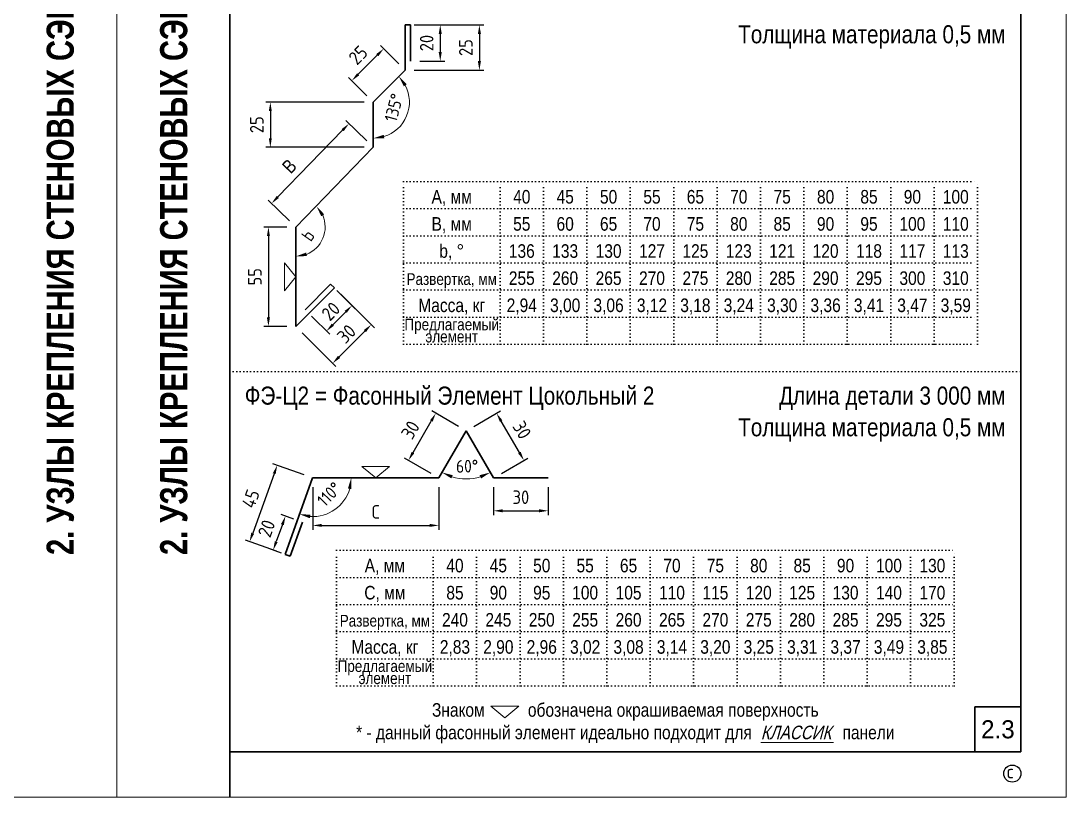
# Model space of a CAD drawing. Extents: x 5821 to 16321, y -13531 to 5774.
# Drawn here: x 7815 to 8971, y 4289 to 5147 of the extents above; entities that cross this region are included whole.
import ezdxf
from ezdxf.enums import TextEntityAlignment as Align

# ---------------------------------------------------------------- set-up
doc = ezdxf.new("R2010")
doc.units = 0
doc.header["$LTSCALE"] = 3
doc.linetypes.add('DOT2', pattern=[0.125, 0, -0.125])
doc.layers.get('0').update_dxf_attribs({"linetype": 'CONTINUOUS', "lineweight": 30})
doc.layers.get('DEFPOINTS').update_dxf_attribs({"linetype": 'CONTINUOUS'})
for name, color, linetype, lineweight in [('Logo', 1, 'CONTINUOUS', 9), ('new_fill', 8, 'CONTINUOUS', 13), ('RAZMER', 7, 'CONTINUOUS', 9), ('Нащельники', 1, 'CONTINUOUS', 30), ('тонкий контур', 8, 'CONTINUOUS', 9)]:
    doc.layers.add(name, color=color, linetype=linetype, lineweight=lineweight)
doc.layers.add('Punktir', color=7, linetype='CONTINUOUS')
doc.styles.add('1ROMANS', font='romans.shx', dxfattribs={"width": 0.9})
doc.styles.add('LOGO', font='HATTEN.TTF')
doc.styles.add('ROMANS', font='romans.shx', dxfattribs={"width": 0.85})
doc.styles.add('style1', font='ARIALN.TTF')
doc.styles.add('style2', font='impact.TTF')
doc.styles.add('курсив', font='ARIAL.TTF', dxfattribs={"width": 0.8, "oblique": 15})
doc.dimstyles.new('2.5', dxfattribs={"dimscale": 5, "dimtxt": 3, "dimasz": 2, "dimexe": 1, "dimexo": 2, "dimgap": 0, "dimtad": 0, "dimdec": 0, "dimlfac": 0.5, "dimzin": 9, "dimdsep": 46, "dimtxsty": 'ROMANS', "dimcen": -3, "dimdle": 1, "dimclrd": 256, "dimclre": 256, "dimclrt": 256, "dimadec": 0, "dimazin": 0, "dimtfac": 1, "dimtdec": 0, "dimtofl": 0, "dimtmove": 2, "dimatfit": 3, "dimfxl": 0, "dimtvp": 1, "dimtolj": 1, "dimtzin": 9, "dimarcsym": 0})
doc.dimstyles.get("Standard").update_dxf_attribs({"dimscale": 0, "dimtxt": 3, "dimasz": 3, "dimexe": 2.5, "dimexo": 2.5, "dimgap": 1.5, "dimtad": 0, "dimdec": 0, "dimzin": 9, "dimdsep": 46, "dimtxsty": 'ROMANS', "dimcen": -3, "dimdle": 1.25, "dimadec": 0, "dimazin": 0, "dimtfac": 0.75, "dimtdec": 0, "dimtofl": 0, "dimtmove": 2, "dimatfit": 3, "dimfxl": 0, "dimtvp": 1.5, "dimtolj": 1, "dimtzin": 0, "dimarcsym": 0})

# ---------------------------------------------------------------- blocks, each defined once
blk = doc.blocks.new('*D32')
at = {"layer": 'DEFPOINTS', "color": 0, "transparency": 16777216}
for p in [(8246.2, 5142.7), (8246.2, 5102.7), (8278.9, 5102.7)]:
    blk.add_point(p, dxfattribs=at)
at = {"layer": 'RAZMER', "lineweight": -2, "transparency": 16777216}
for p, q in [((8256.2, 5142.7), (8283.9, 5142.7)), ((8278.9, 5132.7), (8278.9, 5112.7)), ((8256.2, 5102.7), (8283.9, 5102.7))]:
    blk.add_line(p, q, dxfattribs=at)
at = {"layer": 'RAZMER', "transparency": 16777216}
for points in [[(8277.2, 5132.7), (8280.6, 5132.7), (8278.9, 5142.7)], [(8277.2, 5112.7), (8280.6, 5112.7), (8278.9, 5102.7)]]:
    blk.add_solid(points, dxfattribs=at)
at = {"layer": 'RAZMER', "transparency": 16777216, "insert": (8263.9, 5122.7), "char_height": 15, "attachment_point": 5, "rotation": 90, "style": 'ROMANS'}
blk.add_mtext('\\A1;20', dxfattribs=at)
blk = doc.blocks.new('*D33')
at = {"layer": 'DEFPOINTS', "color": 0, "transparency": 16777216}
for p in [(8240.2, 5092.7), (8181.1, 5081.1), (8204.8, 5057.4)]:
    blk.add_point(p, dxfattribs=at)
at = {"layer": 'RAZMER', "lineweight": -2, "transparency": 16777216}
for p, q in [((8233.1, 5099.8), (8212.9, 5120)), ((8209.3, 5109.4), (8188.1, 5088.2)), ((8197.7, 5064.5), (8177.5, 5084.7))]:
    blk.add_line(p, q, dxfattribs=at)
at = {"layer": 'RAZMER', "transparency": 16777216}
for points in [[(8208.2, 5110.6), (8210.5, 5108.2), (8216.4, 5116.5)], [(8187, 5089.4), (8189.3, 5087), (8181.1, 5081.1)]]:
    blk.add_solid(points, dxfattribs=at)
at = {"layer": 'RAZMER', "transparency": 16777216, "insert": (8188.1, 5109.4), "char_height": 15, "attachment_point": 5, "rotation": 45, "style": 'ROMANS'}
blk.add_mtext('\\A1;25', dxfattribs=at)
blk = doc.blocks.new('*D34')
at = {"layer": 'DEFPOINTS', "color": 0, "transparency": 16777216}
for p in [(8204.8, 5057.4), (8091, 5007.4), (8204.8, 5007.4)]:
    blk.add_point(p, dxfattribs=at)
at = {"layer": 'RAZMER', "lineweight": -2, "transparency": 16777216}
for p, q in [((8194.8, 5057.4), (8086, 5057.4)), ((8091, 5047.4), (8091, 5017.4)), ((8194.8, 5007.4), (8086, 5007.4))]:
    blk.add_line(p, q, dxfattribs=at)
at = {"layer": 'RAZMER', "transparency": 16777216}
for points in [[(8089.3, 5047.4), (8092.6, 5047.4), (8091, 5057.4)], [(8089.3, 5017.4), (8092.6, 5017.4), (8091, 5007.4)]]:
    blk.add_solid(points, dxfattribs=at)
at = {"layer": 'RAZMER', "transparency": 16777216, "insert": (8076, 5032.4), "char_height": 15, "attachment_point": 5, "rotation": 90, "style": 'ROMANS'}
blk.add_mtext('\\A1;25', dxfattribs=at)
blk = doc.blocks.new('*D35')
at = {"layer": 'DEFPOINTS', "color": 0, "transparency": 16777216}
for p in [(8204.8, 5007.4), (8092.3, 4945.3), (8119.2, 4919.2)]:
    blk.add_point(p, dxfattribs=at)
at = {"layer": 'RAZMER', "lineweight": -2, "transparency": 16777216}
for p, q in [((8197.6, 5014.4), (8174.3, 5037)), ((8170.9, 5026.3), (8099.3, 4952.5)), ((8112.1, 4926.2), (8088.7, 4948.8))]:
    blk.add_line(p, q, dxfattribs=at)
at = {"layer": 'RAZMER', "transparency": 16777216}
for points in [[(8169.7, 5027.5), (8172.1, 5025.2), (8177.9, 5033.5)], [(8098.1, 4953.7), (8100.5, 4951.4), (8092.3, 4945.3)]]:
    blk.add_solid(points, dxfattribs=at)
at = {"layer": 'RAZMER', "transparency": 16777216, "insert": (8112, 4986.5), "char_height": 15, "attachment_point": 5, "rotation": 45.8638, "style": 'ROMANS'}
blk.add_mtext('\\A1;{\\ftxt|b0|i0|c204|p0;В}', dxfattribs=at)
blk = doc.blocks.new('*D36')
at = {"layer": 'DEFPOINTS', "color": 0, "transparency": 16777216}
for p in [(8119.2, 4919.2), (8088.9, 4809.2), (8119.2, 4809.2)]:
    blk.add_point(p, dxfattribs=at)
at = {"layer": 'RAZMER', "lineweight": -2, "transparency": 16777216}
for p, q in [((8109.2, 4919.2), (8083.9, 4919.2)), ((8088.9, 4909.2), (8088.9, 4819.2)), ((8109.2, 4809.2), (8083.9, 4809.2))]:
    blk.add_line(p, q, dxfattribs=at)
at = {"layer": 'RAZMER', "transparency": 16777216}
for points in [[(8087.2, 4909.2), (8090.5, 4909.2), (8088.9, 4919.2)], [(8087.2, 4819.2), (8090.5, 4819.2), (8088.9, 4809.2)]]:
    blk.add_solid(points, dxfattribs=at)
at = {"layer": 'RAZMER', "transparency": 16777216, "insert": (8073.9, 4864.2), "char_height": 15, "attachment_point": 5, "rotation": 90, "style": 'ROMANS'}
blk.add_mtext('\\A1;55', dxfattribs=at)
blk = doc.blocks.new('*D37')
at = {"layer": 'DEFPOINTS', "color": 0, "transparency": 16777216}
for p in [(8161.9, 4851.9), (8119.2, 4809.2), (8202.5, 4811.2)]:
    blk.add_point(p, dxfattribs=at)
at = {"layer": 'RAZMER', "lineweight": -2, "transparency": 16777216}
for p, q in [((8169, 4844.8), (8206.1, 4807.7)), ((8126.3, 4802.1), (8163.4, 4765)), ((8167, 4775.6), (8195.5, 4804.1))]:
    blk.add_line(p, q, dxfattribs=at)
at = {"layer": 'RAZMER', "transparency": 16777216}
for points in [[(8194.3, 4805.3), (8196.7, 4802.9), (8202.5, 4811.2)], [(8165.8, 4776.8), (8168.2, 4774.4), (8159.9, 4768.6)]]:
    blk.add_solid(points, dxfattribs=at)
at = {"layer": 'RAZMER', "transparency": 16777216, "insert": (8175.2, 4801.1), "char_height": 15, "attachment_point": 5, "rotation": 45, "style": 'ROMANS'}
blk.add_mtext('\\A1;30', dxfattribs=at)
blk = doc.blocks.new('*D38')
at = {"layer": 'DEFPOINTS', "color": 0, "transparency": 16777216}
for p in [(8240.2, 5092.7), (8204.8, 5057.4), (8204.8, 5057.4), (8233.1, 5029.1), (8204.8, 5007.4)]:
    blk.add_point(p, dxfattribs=at)
at = {"layer": 'RAZMER', "color": 0, "lineweight": 0, "transparency": 16777216}
blk.add_arc((8204.8, 5057.4), 40, 287.2499, 27.7501, dxfattribs=at)
at = {"layer": 'RAZMER', "color": 0, "transparency": 16777216}
for points in [[(8238.6, 5074.8), (8241.8, 5077.2), (8233.1, 5085.7)], [(8217, 5017.2), (8216.4, 5021.2), (8204.8, 5017.4)]]:
    blk.add_solid(points, dxfattribs=at)
at = {"layer": 'RAZMER', "color": 0, "transparency": 16777216, "insert": (8227.6, 5051.3), "char_height": 14, "attachment_point": 5, "rotation": 74.9815, "style": 'ROMANS'}
blk.add_mtext('\\A1;135°', dxfattribs=at)
blk = doc.blocks.new('*D41')
at = {"layer": 'DEFPOINTS', "color": 0, "transparency": 16777216}
for p in [(8137.8, 4641.7), (8068.1, 4571.3), (8107.2, 4557.2)]:
    blk.add_point(p, dxfattribs=at)
at = {"layer": 'RAZMER', "lineweight": -2, "transparency": 16777216}
for p, q in [((8128.4, 4645.1), (8093.9, 4657.5)), ((8095.2, 4646.4), (8071.5, 4580.7)), ((8097.8, 4560.6), (8063.4, 4573))]:
    blk.add_line(p, q, dxfattribs=at)
at = {"layer": 'RAZMER', "transparency": 16777216}
for points in [[(8093.7, 4647), (8096.8, 4645.9), (8098.6, 4655.8)], [(8069.9, 4581.3), (8073.1, 4580.1), (8068.1, 4571.3)]]:
    blk.add_solid(points, dxfattribs=at)
at = {"layer": 'RAZMER', "transparency": 16777216, "insert": (8069.3, 4618.7), "char_height": 15, "attachment_point": 5, "rotation": 70.1427, "style": 'ROMANS'}
blk.add_mtext('\\A1;45', dxfattribs=at)
blk = doc.blocks.new('*D42')
at = {"layer": 'DEFPOINTS', "color": 0, "transparency": 16777216}
for p in [(8126.5, 4592.8), (8094.1, 4561.9), (8112.9, 4555.1)]:
    blk.add_point(p, dxfattribs=at)
at = {"layer": 'RAZMER', "lineweight": -2, "transparency": 16777216}
for p, q in [((8117, 4596.1), (8103, 4601.2)), ((8104.3, 4590.1), (8097.5, 4571.3)), ((8103.5, 4558.5), (8089.4, 4563.6))]:
    blk.add_line(p, q, dxfattribs=at)
at = {"layer": 'RAZMER', "transparency": 16777216}
for points in [[(8102.7, 4590.7), (8105.9, 4589.5), (8107.7, 4599.5)], [(8096, 4571.9), (8099.1, 4570.7), (8094.1, 4561.9)]]:
    blk.add_solid(points, dxfattribs=at)
at = {"layer": 'RAZMER', "transparency": 16777216, "insert": (8086.8, 4585.8), "char_height": 15, "attachment_point": 5, "rotation": 70.1623, "style": 'ROMANS'}
blk.add_mtext('\\A1;20', dxfattribs=at)
blk = doc.blocks.new('*D43')
at = {"layer": 'DEFPOINTS', "color": 0, "transparency": 16777216}
for p in [(8307.6, 4693.8), (8307.6, 4693.8), (8277.3, 4641.7), (8298.3, 4641.5), (8337.9, 4641.7)]:
    blk.add_point(p, dxfattribs=at)
at = {"layer": 'RAZMER', "color": 0, "lineweight": 0, "transparency": 16777216}
blk.add_arc((8307.6, 4693.8), 53.1, 252.795, 287.205, dxfattribs=at)
at = {"layer": 'RAZMER', "color": 0, "transparency": 16777216}
for points in [[(8291.1, 4641.2), (8292.7, 4644.8), (8280.9, 4647.8)], [(8322.5, 4644.8), (8324.1, 4641.2), (8334.3, 4647.8)]]:
    blk.add_solid(points, dxfattribs=at)
at = {"layer": 'RAZMER', "color": 0, "transparency": 16777216, "insert": (8308.6, 4654.7), "char_height": 14, "attachment_point": 5, "rotation": 1.502, "style": 'ROMANS'}
blk.add_mtext('\\A1;60°', dxfattribs=at)
blk = doc.blocks.new('*D44')
at = {"layer": 'DEFPOINTS', "color": 0, "transparency": 16777216}
for p in [(8274, 4713.3), (8307.6, 4693.8), (8277.3, 4641.7)]:
    blk.add_point(p, dxfattribs=at)
at = {"layer": 'RAZMER', "lineweight": -2, "transparency": 16777216}
for p, q in [((8299, 4698.8), (8269.7, 4715.8)), ((8248.8, 4669.9), (8269, 4704.6)), ((8268.7, 4646.7), (8239.4, 4663.7))]:
    blk.add_line(p, q, dxfattribs=at)
at = {"layer": 'RAZMER', "transparency": 16777216}
for points in [[(8267.6, 4705.5), (8270.4, 4703.8), (8274, 4713.3)], [(8247.3, 4670.7), (8250.2, 4669), (8243.8, 4661.2)]]:
    blk.add_solid(points, dxfattribs=at)
at = {"layer": 'RAZMER', "transparency": 16777216, "insert": (8245.9, 4694.8), "char_height": 15, "attachment_point": 5, "rotation": 59.8233, "style": 'ROMANS'}
blk.add_mtext('\\A1;30', dxfattribs=at)
blk = doc.blocks.new('*D45')
at = {"layer": 'DEFPOINTS', "color": 0, "transparency": 16777216}
for p in [(8337.9, 4641.7), (8398.3, 4641.7), (8398.3, 4605.4)]:
    blk.add_point(p, dxfattribs=at)
at = {"layer": 'RAZMER', "lineweight": -2, "transparency": 16777216}
for p, q in [((8337.9, 4631.7), (8337.9, 4600.4)), ((8398.3, 4631.7), (8398.3, 4600.4)), ((8347.9, 4605.4), (8388.3, 4605.4))]:
    blk.add_line(p, q, dxfattribs=at)
at = {"layer": 'RAZMER', "transparency": 16777216}
for points in [[(8347.9, 4607.1), (8347.9, 4603.7), (8337.9, 4605.4)], [(8388.3, 4607.1), (8388.3, 4603.7), (8398.3, 4605.4)]]:
    blk.add_solid(points, dxfattribs=at)
at = {"layer": 'RAZMER', "transparency": 16777216, "insert": (8368.1, 4620.4), "char_height": 15, "attachment_point": 5, "style": 'ROMANS'}
blk.add_mtext('\\A1;30', dxfattribs=at)
blk = doc.blocks.new('*D46')
at = {"layer": 'DEFPOINTS', "color": 0, "transparency": 16777216}
for p in [(8137.8, 4641.7), (8277.3, 4641.7), (8277.3, 4589.2)]:
    blk.add_point(p, dxfattribs=at)
at = {"layer": 'RAZMER', "lineweight": -2, "transparency": 16777216}
for p, q in [((8137.8, 4631.7), (8137.8, 4584.2)), ((8277.3, 4631.7), (8277.3, 4584.2)), ((8147.8, 4589.2), (8267.3, 4589.2))]:
    blk.add_line(p, q, dxfattribs=at)
at = {"layer": 'RAZMER', "transparency": 16777216}
for points in [[(8147.8, 4590.9), (8147.8, 4587.6), (8137.8, 4589.2)], [(8267.3, 4590.9), (8267.3, 4587.6), (8277.3, 4589.2)]]:
    blk.add_solid(points, dxfattribs=at)
at = {"layer": 'RAZMER', "transparency": 16777216, "insert": (8207.5, 4604.2), "char_height": 15, "attachment_point": 5, "style": 'ROMANS'}
blk.add_mtext('\\A1;C', dxfattribs=at)
blk = doc.blocks.new('*D47')
at = {"layer": 'DEFPOINTS', "color": 0, "transparency": 16777216}
for p in [(8137.8, 4641.7), (8137.8, 4641.7), (8288.6, 4641.7), (8150.1, 4600.9), (8107.9, 4559)]:
    blk.add_point(p, dxfattribs=at)
at = {"layer": 'RAZMER', "color": 0, "lineweight": 0, "transparency": 16777216}
blk.add_arc((8137.8, 4641.7), 42.7, 266.33, 343.8323, dxfattribs=at)
at = {"layer": 'RAZMER', "color": 0, "transparency": 16777216}
for points in [[(8176.8, 4630.1), (8180.7, 4629.5), (8180.4, 4641.7)], [(8134.6, 4597.2), (8135.4, 4601.1), (8123.3, 4601.6)]]:
    blk.add_solid(points, dxfattribs=at)
at = {"layer": 'RAZMER', "color": 0, "transparency": 16777216, "insert": (8156.1, 4623.7), "char_height": 14, "attachment_point": 5, "rotation": 45.5686, "style": 'ROMANS'}
blk.add_mtext('\\A1;110°', dxfattribs=at)
blk = doc.blocks.new('*D48')
at = {"layer": 'DEFPOINTS', "color": 0, "transparency": 16777216}
for p in [(8341.2, 4713.3), (8307.6, 4693.8), (8337.9, 4641.7)]:
    blk.add_point(p, dxfattribs=at)
at = {"layer": 'RAZMER', "lineweight": -2, "transparency": 16777216}
for p, q in [((8316.2, 4698.8), (8345.5, 4715.8)), ((8366.4, 4669.9), (8346.2, 4704.6)), ((8346.5, 4646.7), (8375.8, 4663.7))]:
    blk.add_line(p, q, dxfattribs=at)
at = {"layer": 'RAZMER', "transparency": 16777216}
for points in [[(8347.6, 4705.5), (8344.8, 4703.8), (8341.2, 4713.3)], [(8367.9, 4670.7), (8365, 4669), (8371.4, 4661.2)]]:
    blk.add_solid(points, dxfattribs=at)
at = {"layer": 'RAZMER', "transparency": 16777216, "insert": (8369.3, 4694.8), "char_height": 15, "attachment_point": 5, "rotation": 300.1767, "style": 'ROMANS'}
blk.add_mtext('\\A1;30', dxfattribs=at)
blk = doc.blocks.new('*D49')
at = {"layer": 'DEFPOINTS', "color": 0, "transparency": 16777216}
for p in [(8154.6, 4954.6), (8119.2, 4919.2), (8119.2, 4919.2), (8151.6, 4919.2), (8119.2, 4869.2)]:
    blk.add_point(p, dxfattribs=at)
at = {"layer": 'RAZMER', "color": 0, "lineweight": 0, "transparency": 16777216}
blk.add_arc((8119.2, 4919.2), 32.4, 291.3525, 23.6475, dxfattribs=at)
at = {"layer": 'RAZMER', "color": 0, "transparency": 16777216}
for points in [[(8147.3, 4931.1), (8150.6, 4933.3), (8142.2, 4942.1)], [(8131.4, 4887.1), (8130.7, 4891), (8119.2, 4886.8)]]:
    blk.add_solid(points, dxfattribs=at)
at = {"layer": 'RAZMER', "color": 0, "transparency": 16777216, "insert": (8132.6, 4909.9), "char_height": 14, "attachment_point": 5, "rotation": 55.0122, "style": 'ROMANS'}
blk.add_mtext('\\A1;b', dxfattribs=at)
blk = doc.blocks.new('*D50')
at = {"layer": 'DEFPOINTS', "color": 0, "transparency": 16777216}
for p in [(8157.6, 4856.1), (8181.3, 4832.4), (8129.4, 4827.8)]:
    blk.add_point(p, dxfattribs=at)
at = {"layer": 'RAZMER', "lineweight": -2, "transparency": 16777216}
for p, q in [((8164.7, 4849), (8184.9, 4828.9)), ((8136.4, 4820.7), (8156.6, 4800.6)), ((8160.1, 4811.2), (8174.3, 4825.3))]:
    blk.add_line(p, q, dxfattribs=at)
at = {"layer": 'RAZMER', "transparency": 16777216}
for points in [[(8173.1, 4826.5), (8175.4, 4824.2), (8181.3, 4832.4)], [(8158.9, 4812.4), (8161.3, 4810), (8153, 4804.1)]]:
    blk.add_solid(points, dxfattribs=at)
at = {"layer": 'RAZMER', "transparency": 16777216, "insert": (8157.9, 4826.1), "char_height": 15, "attachment_point": 5, "rotation": 45, "style": 'ROMANS'}
blk.add_mtext('\\A1;20', dxfattribs=at)
blk = doc.blocks.new('*D53')
at = {"layer": 'DEFPOINTS', "color": 0, "transparency": 16777216}
for p in [(8240.2, 5142.7), (8240.2, 5092.7), (8322.2, 5092.7)]:
    blk.add_point(p, dxfattribs=at)
at = {"layer": 'RAZMER', "lineweight": -2, "transparency": 16777216}
for p, q in [((8250.2, 5142.7), (8327.2, 5142.7)), ((8322.2, 5132.7), (8322.2, 5102.7)), ((8250.2, 5092.7), (8327.2, 5092.7))]:
    blk.add_line(p, q, dxfattribs=at)
at = {"layer": 'RAZMER', "transparency": 16777216}
for points in [[(8320.5, 5132.7), (8323.9, 5132.7), (8322.2, 5142.7)], [(8320.5, 5102.7), (8323.9, 5102.7), (8322.2, 5092.7)]]:
    blk.add_solid(points, dxfattribs=at)
at = {"layer": 'RAZMER', "transparency": 16777216, "insert": (8307.2, 5117.7), "char_height": 15, "attachment_point": 5, "rotation": 90, "style": 'ROMANS'}
blk.add_mtext('\\A1;25', dxfattribs=at)

msp = doc.modelspace()

# ---------------------------------------------------------------- linework, layer by layer
at = {"color": 1}
for p, q in [((8046.09, 5700.91), (8046.09, 4288.76)), ((8921.09, 5700.91), (8921.09, 4338.76)), ((8870.18, 4388.76), (8921.09, 4388.76)), ((8870.18, 4388.76), (8870.18, 4338.76)), ((8046.09, 4338.76), (8921.09, 4338.76))]:
    msp.add_line(p, q, dxfattribs=at)
at = {"layer": 'DEFPOINTS', "color": 1}
msp.add_circle((8911.62, 4314.74), 9.48, dxfattribs=at)
at = {"layer": 'Logo'}
msp.add_line((8633.41, 4349.19), (8713.86, 4349.19), dxfattribs=at)
at = {"layer": 'Punktir', "linetype": 'DOT2', "ltscale": 10}
for p, q in [((8238.09, 4969.61), (8873.09, 4969.61)), ((8238.09, 4789.61), (8238.09, 4969.61)), ((8345.09, 4789.61), (8345.09, 4969.61)), ((8393.09, 4789.61), (8393.09, 4969.61)), ((8441.09, 4789.61), (8441.09, 4969.61)), ((8489.09, 4789.61), (8489.09, 4969.61)), ((8537.09, 4789.61), (8537.09, 4969.61)), ((8585.09, 4789.61), (8585.09, 4969.61)), ((8633.09, 4789.61), (8633.09, 4969.61)), ((8681.09, 4789.61), (8681.09, 4969.61)), ((8729.09, 4789.61), (8729.09, 4969.61)), ((8777.09, 4789.61), (8777.09, 4969.61)), ((8825.09, 4789.61), (8825.09, 4969.61)), ((8873.09, 4789.61), (8873.09, 4969.61)), ((8238.09, 4939.61), (8873.09, 4939.61)), ((8238.09, 4909.61), (8873.09, 4909.61)), ((8238.09, 4879.61), (8873.09, 4879.61)), ((8238.09, 4849.61), (8873.09, 4849.61)), ((8238.09, 4819.61), (8873.09, 4819.61)), ((8238.09, 4789.61), (8873.09, 4789.61)), ((8046.09, 4759.61), (8921.09, 4759.61)), ((8164.18, 4561.76), (8847.18, 4561.76)), ((8164.18, 4411.76), (8164.18, 4561.76)), ((8271.18, 4411.76), (8271.18, 4561.76)), ((8319.18, 4411.76), (8319.18, 4559.76)), ((8367.18, 4411.76), (8367.18, 4561.76)), ((8415.18, 4411.76), (8415.18, 4561.76)), ((8463.18, 4411.76), (8463.18, 4561.76)), ((8511.18, 4411.76), (8511.18, 4561.76)), ((8559.18, 4411.76), (8559.18, 4561.76)), ((8607.18, 4411.76), (8607.18, 4561.76)), ((8655.18, 4411.76), (8655.18, 4561.76)), ((8703.18, 4411.76), (8703.18, 4561.76)), ((8751.18, 4411.76), (8751.18, 4561.76)), ((8799.18, 4411.76), (8799.18, 4561.76)), ((8847.18, 4411.76), (8847.18, 4561.76)), ((8164.18, 4531.76), (8847.18, 4531.76)), ((8164.18, 4501.76), (8751.18, 4501.76)), ((8164.18, 4501.76), (8847.18, 4501.76)), ((8164.18, 4471.76), (8847.18, 4471.76)), ((8164.18, 4441.76), (8847.18, 4441.76)), ((8164.18, 4411.76), (8847.18, 4411.76))]:
    msp.add_line(p, q, dxfattribs=at)
at = {"layer": 'RAZMER'}
for p, q in [((7921.09, 5773.76), (7921.09, 4288.76)), ((7921.09, 5773.76), (7921.09, 4288.76)), ((7921.09, 5773.76), (7921.09, 4288.76)), ((7921.09, 5773.76), (7921.09, 4288.76)), ((7921.09, 5773.76), (7921.09, 4288.76)), ((7921.09, 5773.76), (7921.09, 4288.76)), ((7921.09, 5773.76), (7921.09, 4288.76)), ((7921.09, 5773.76), (7921.09, 4288.76)), ((7921.09, 5773.76), (7921.09, 4288.76)), ((7921.09, 5773.76), (7921.09, 4288.76)), ((7921.09, 5773.76), (7921.09, 4288.76)), ((7921.09, 5773.76), (7921.09, 4288.76)), ((7921.09, 5773.76), (7921.09, 4288.76)), ((7921.09, 5773.76), (7921.09, 4288.76)), ((7921.09, 5773.76), (7921.09, 4288.76)), ((7921.09, 5773.76), (7921.09, 4288.76)), ((7921.09, 5773.76), (7921.09, 4288.76)), ((7921.09, 5773.76), (7921.09, 4288.76)), ((7921.09, 5773.76), (7921.09, 4288.76)), ((7921.09, 5773.76), (7921.09, 4288.76)), ((7921.09, 5773.76), (7921.09, 4288.76)), ((7921.09, 5773.76), (7921.09, 4288.76)), ((7921.09, 5773.76), (7921.09, 4288.76)), ((7921.09, 5773.76), (7921.09, 4288.76)), ((7921.09, 5773.76), (7921.09, 4288.76)), ((7921.09, 5773.76), (7921.09, 4288.76)), ((7921.09, 5773.76), (7921.09, 4288.76)), ((7921.09, 5773.76), (7921.09, 4288.76)), ((7921.09, 5773.76), (7921.09, 4288.76)), ((7921.09, 5773.76), (7921.09, 4288.76)), ((7921.09, 5773.76), (7921.09, 4288.76)), ((7921.09, 5773.76), (7921.09, 4288.76)), ((7921.09, 5773.76), (7921.09, 4288.76)), ((7921.09, 5773.76), (7921.09, 4288.76)), ((7921.09, 5773.76), (7921.09, 4288.76)), ((7921.09, 5773.76), (7921.09, 4288.76)), ((7921.09, 5773.76), (7921.09, 4288.76)), ((7921.09, 5773.76), (7921.09, 4288.76)), ((7921.09, 5773.76), (7921.09, 4288.76)), ((7921.09, 5773.76), (7921.09, 4288.76)), ((7921.09, 5773.76), (7921.09, 4288.76)), ((7921.09, 5773.76), (7921.09, 4288.76)), ((7921.09, 5773.76), (7921.09, 4288.76)), ((7921.09, 5773.76), (7921.09, 4288.76)), ((7921.09, 5773.76), (7921.09, 4288.76)), ((8971.09, 5774.44), (8971.09, 4289.44)), ((8971.09, 5774.44), (8971.09, 4289.44)), ((8971.09, 5774.44), (8971.09, 4289.44)), ((8971.09, 5774.44), (8971.09, 4289.44)), ((8971.09, 5774.44), (8971.09, 4289.44)), ((8971.09, 5774.44), (8971.09, 4289.44)), ((8971.09, 5774.44), (8971.09, 4289.44)), ((8971.09, 5774.44), (8971.09, 4289.44)), ((8971.09, 5774.44), (8971.09, 4289.44)), ((8971.09, 5774.44), (8971.09, 4289.44)), ((8971.09, 5774.44), (8971.09, 4289.44)), ((8971.09, 5774.44), (8971.09, 4289.44)), ((8971.09, 5774.44), (8971.09, 4289.44)), ((8971.09, 5774.44), (8971.09, 4289.44)), ((8971.09, 5774.44), (8971.09, 4289.44)), ((8119.25, 4864.21), (8106.59, 4879.61)), ((8106.59, 4879.61), (8106.59, 4848.82)), ((8119.25, 4864.21), (8106.59, 4848.82)), ((8222.94, 4654.36), (8192.15, 4654.36)), ((8207.55, 4641.7), (8192.15, 4654.36)), ((8207.55, 4641.7), (8222.94, 4654.36)), ((8350.29, 4376.48), (8334.89, 4389.14)), ((8365.68, 4389.14), (8334.89, 4389.14)), ((8350.29, 4376.48), (8365.68, 4389.14)), ((7921.09, 4288.76), (8971.09, 4288.76)), ((7921.09, 4288.76), (8971.09, 4288.76))]:
    msp.add_line(p, q, dxfattribs=at)
for points in [[(6871.09, 5773.76), (7921.09, 5773.76), (7921.09, 4288.76), (6871.09, 4288.76)], [(8971.09, 5773.76), (7921.09, 5773.76), (7921.09, 4288.76), (8971.09, 4288.76)]]:
    msp.add_lwpolyline(points, close=True, dxfattribs=at)
at = {"layer": 'Нащельники'}
for p, q in [((8240.16, 5142.74), (8240.16, 5092.74)), ((8246.16, 5142.74), (8240.16, 5142.74)), ((8246.16, 5102.74), (8246.16, 5142.74)), ((8240.16, 5092.74), (8204.81, 5057.39)), ((8204.81, 5057.39), (8204.81, 5007.39)), ((8204.81, 5007.39), (8119.25, 4919.21)), ((8119.25, 4809.21), (8119.25, 4919.21)), ((8157.65, 4856.1), (8129.36, 4827.81)), ((8161.89, 4851.85), (8157.65, 4856.1)), ((8161.89, 4851.85), (8119.25, 4809.21)), ((8307.6, 4693.76), (8277.33, 4641.7)), ((8307.6, 4693.76), (8337.87, 4641.7)), ((8137.76, 4641.7), (8107.23, 4557.17)), ((8137.76, 4641.7), (8277.33, 4641.7)), ((8337.87, 4641.7), (8398.34, 4641.7)), ((8112.88, 4555.13), (8126.45, 4592.76)), ((8107.23, 4557.17), (8112.88, 4555.13))]:
    msp.add_line(p, q, dxfattribs=at)
at = {"layer": 'тонкий контур'}
msp.add_line((8971.09, 5774.44), (8971.09, 4289.44), dxfattribs=at)
msp.add_line((8971.09, 5774.44), (8971.09, 4289.44), dxfattribs=at)
msp.add_line((8971.09, 5774.44), (8971.09, 4289.44), dxfattribs=at)

# ---------------------------------------------------------------- texts
at = {"style": 'style1'}
for s, p in [('Толщина материала 0,5 мм', (8904.09, 5122.45)), ('Длина детали 3 000 мм', (8904.09, 4722.8)), ('Толщина материала 0,5 мм', (8904.09, 4687.8))]:
    msp.add_text(s, height=20, dxfattribs=at).set_placement(p, align=Align.RIGHT)
for s, height, p in [('А, мм', 15, (8291.59, 4945.19)), ('40', 15, (8369.09, 4945.19)), ('45', 15, (8417.09, 4945.19)), ('50', 15, (8465.09, 4945.19)), ('55', 15, (8513.09, 4945.19)), ('65', 15, (8561.09, 4945.19)), ('70', 15, (8609.09, 4945.19)), ('75', 15, (8657.09, 4945.19)), ('80', 15, (8705.09, 4945.19)), ('85', 15, (8753.09, 4945.19)), ('90', 15, (8801.09, 4945.19)), ('100', 15, (8849.09, 4945.19)), ('В, мм', 15, (8291.59, 4915.19)), ('55', 15, (8369.09, 4915.19)), ('60', 15, (8417.09, 4915.19)), ('65', 15, (8465.09, 4915.19)), ('70', 15, (8513.09, 4915.19)), ('75', 15, (8561.09, 4915.19)), ('80', 15, (8609.09, 4915.19)), ('85', 15, (8657.09, 4915.19)), ('90', 15, (8705.09, 4915.19)), ('95', 15, (8753.09, 4915.19)), ('100', 15, (8801.09, 4915.19)), ('110', 15, (8849.09, 4915.19)), ('b, %%d', 15, (8291.59, 4885.19)), ('136', 15, (8369.09, 4885.19)), ('133', 15, (8417.09, 4885.19)), ('130', 15, (8465.09, 4885.19)), ('127', 15, (8513.09, 4885.19)), ('125', 15, (8561.09, 4885.19)), ('123', 15, (8609.09, 4885.19)), ('121', 15, (8657.09, 4885.19)), ('120', 15, (8705.09, 4885.19)), ('118', 15, (8753.09, 4885.19)), ('117', 15, (8801.09, 4885.19)), ('113', 15, (8849.09, 4885.19)), ('Развертка, мм', 13, (8291.59, 4855.19)), ('255', 15, (8369.09, 4855.19)), ('260', 15, (8417.09, 4855.19)), ('265', 15, (8465.09, 4855.19)), ('270', 15, (8513.09, 4855.19)), ('275', 15, (8561.09, 4855.19)), ('280', 15, (8609.09, 4855.19)), ('285', 15, (8657.09, 4855.19)), ('290', 15, (8705.09, 4855.19)), ('295', 15, (8753.09, 4855.19)), ('300', 15, (8801.09, 4855.19)), ('310', 15, (8849.09, 4855.19)), ('Масса, кг', 15, (8291.59, 4825.19)), ('2,94', 15, (8369.09, 4825.19)), ('3,00', 15, (8417.09, 4825.19)), ('3,06', 15, (8465.09, 4825.19)), ('3,12', 15, (8513.09, 4825.19)), ('3,18', 15, (8561.09, 4825.19)), ('3,24', 15, (8609.09, 4825.19)), ('3,30', 15, (8657.09, 4825.19)), ('3,36', 15, (8705.09, 4825.19)), ('3,41', 15, (8753.09, 4825.19)), ('3,47', 15, (8801.09, 4825.19)), ('3,59', 15, (8849.09, 4825.19)), ('Предлагаемый', 13, (8291.59, 4805.02)), ('элемент', 13, (8291.59, 4791.61)), ('А, мм', 15, (8217.68, 4537.33)), ('40', 15, (8295.18, 4537.33)), ('45', 15, (8343.18, 4537.33)), ('50', 15, (8391.18, 4537.33)), ('55', 15, (8439.18, 4537.33)), ('65', 15, (8487.18, 4537.33)), ('70', 15, (8535.18, 4537.33)), ('75', 15, (8583.18, 4537.33)), ('80', 15, (8631.18, 4537.33)), ('85', 15, (8679.18, 4537.33)), ('90', 15, (8727.18, 4537.33)), ('100', 15, (8775.18, 4537.33)), ('130', 15, (8823.18, 4537.33)), ('С, мм', 15, (8217.68, 4507.33)), ('90', 15, (8343.18, 4507.33)), ('95', 15, (8391.18, 4507.33)), ('100', 15, (8439.18, 4507.33)), ('105', 15, (8487.18, 4507.33)), ('110', 15, (8535.18, 4507.33)), ('115', 15, (8583.18, 4507.33)), ('120', 15, (8631.18, 4507.33)), ('125', 15, (8679.18, 4507.33)), ('130', 15, (8727.18, 4507.33)), ('140', 15, (8775.18, 4507.33)), ('170', 15, (8823.18, 4507.33)), ('Развертка, мм', 13, (8217.68, 4477.33)), ('240', 15, (8295.18, 4477.33)), ('245', 15, (8343.18, 4477.33)), ('250', 15, (8391.18, 4477.33)), ('255', 15, (8439.18, 4477.33)), ('260', 15, (8487.18, 4477.33)), ('265', 15, (8535.18, 4477.33)), ('270', 15, (8583.18, 4477.33)), ('275', 15, (8631.18, 4477.33)), ('280', 15, (8679.18, 4477.33)), ('285', 15, (8727.18, 4477.33)), ('295', 15, (8775.18, 4477.33)), ('325', 15, (8823.18, 4477.33)), ('Масса, кг', 15, (8217.68, 4447.33)), ('2,83', 15, (8295.18, 4447.33)), ('2,90', 15, (8343.18, 4447.33)), ('2,96', 15, (8391.18, 4447.33)), ('3,02', 15, (8439.18, 4447.33)), ('3,08', 15, (8487.18, 4447.33)), ('3,14', 15, (8535.18, 4447.33)), ('3,20', 15, (8583.18, 4447.33)), ('3,25', 15, (8631.18, 4447.33)), ('3,31', 15, (8679.18, 4447.33)), ('3,37', 15, (8727.18, 4447.33)), ('3,49', 15, (8775.18, 4447.33)), ('3,85', 15, (8823.18, 4447.33)), ('Предлагаемый', 13, (8217.68, 4427.17)), ('элемент', 13, (8217.68, 4413.76)), ('Знаком          обозначена окрашиваемая поверхность', 15, (8483.59, 4377.67)), ('* - данный фасонный элемент идеально подходит для                     панели', 15, (8483.59, 4352.76))]:
    msp.add_text(s, height=height, dxfattribs=at).set_placement(p, align=Align.CENTER)
msp.add_text('ФЭ-Ц2 = Фасонный Элемент Цокольный 2', height=20, dxfattribs=at).set_placement((8062.63, 4722.8))
at = {"color": 1, "style": 'курсив', "oblique": 15, "width": 0.8}
msp.add_text('КЛАССИК', height=15, dxfattribs=at).set_placement((8672.42, 4352.76), align=Align.CENTER)
at = {"color": 1, "style": '1ROMANS', "width": 0.9}
msp.add_text('с', height=15, dxfattribs=at).set_placement((8905.54, 4309.5))
at = {"layer": 'DEFPOINTS', "color": 1, "style": '1ROMANS', "width": 0.9}
msp.add_text('с', height=15, dxfattribs=at).set_placement((8905.54, 4309.5))
at = {"layer": 'new_fill', "style": 'style2'}
for p in [(7858.59, 4994.83), (7984.09, 4994.83)]:
    msp.add_text('2. УЗЛЫ КРЕПЛЕНИЯ СТЕНОВЫХ СЭНДВИЧ-ПАНЕЛЕЙ', height=30, rotation=90, dxfattribs=at).set_placement(p, align=Align.MIDDLE_CENTER)
at = {"layer": 'new_fill', "style": 'LOGO'}
msp.add_text('2.3', height=20, dxfattribs=at).set_placement((8895.64, 4363.76), align=Align.MIDDLE_CENTER)
at = {"layer": 'Punktir', "linetype": 'DOT2', "ltscale": 10, "style": 'style1'}
msp.add_text('85', height=15, dxfattribs=at).set_placement((8295.18, 4507.33), align=Align.CENTER)

# ---------------------------------------------------------------- dimensions: what is measured, and where the dimension line sits
at = {"layer": 'RAZMER'}
for base, p1, p2, picture, middle in [((8322.18, 5092.74), (8240.16, 5142.74), (8240.16, 5092.74), '*D53', (8307.18, 5117.74)), ((8278.91, 5102.74), (8246.16, 5142.74), (8246.16, 5102.74), '*D32', (8263.91, 5122.74)), ((8090.97, 5007.39), (8204.81, 5057.39), (8204.81, 5007.39), '*D34', (8075.97, 5032.39)), ((8088.87, 4809.21), (8119.25, 4919.21), (8119.25, 4809.21), '*D36', (8073.87, 4864.21))]:
    dim = msp.add_linear_dim(base=base, p1=p1, p2=p2, angle=90, dimstyle='2.5', dxfattribs=at)
    dim.commit()
    dim.dimension.update_dxf_attribs({"geometry": picture, "text_midpoint": middle})
for p1, p2, distance, picture, middle in [((8240.16, 5092.74), (8204.81, 5057.39), -33.58, '*D33', (8188.13, 5109.42)), ((8277.33, 4641.7), (8307.6, 4693.76), 38.83, '*D44', (8245.93, 4694.79)), ((8337.87, 4641.7), (8307.6, 4693.76), -38.83, '*D48', (8369.27, 4694.79)), ((8137.76, 4641.7), (8107.23, 4557.17), -41.6, '*D41', (8069.27, 4618.66)), ((8126.45, 4592.76), (8112.88, 4555.13), -19.93, '*D42', (8086.8, 4585.8))]:
    dim = msp.add_aligned_dim(p1=p1, p2=p2, distance=distance, dimstyle='2.5', dxfattribs=at)
    dim.commit()
    dim.dimension.update_dxf_attribs({"geometry": picture, "text_midpoint": middle})
for base, line1, line2, picture, middle in [((8233.1, 5029.1), ((8204.81, 5057.39), (8204.81, 5007.39)), ((8240.16, 5092.74), (8204.81, 5057.39)), '*D38', (8227.64, 5051.26)), ((8298.32, 4641.46), ((8307.6, 4693.76), (8337.87, 4641.7)), ((8307.6, 4693.76), (8277.33, 4641.7)), '*D43', (8308.62, 4654.7)), ((8150.08, 4600.85), ((8137.76, 4641.7), (8107.94, 4559.04)), ((8137.76, 4641.7), (8288.64, 4641.7)), '*D47', (8156.14, 4623.68))]:
    dim = msp.add_angular_dim_2l(base=base, line1=line1, line2=line2, dimstyle='Standard', override={"dimscale": 1, "dimtxt": 14, "dimasz": 12, "dimlwd": 0}, dxfattribs=at)
    dim.commit()
    dim.dimension.update_dxf_attribs({"geometry": picture, "text_midpoint": middle, "dimtype": 162})
dim = msp.add_linear_dim(base=(8092.32, 4945.34), p1=(8204.81, 5007.39), p2=(8119.25, 4919.21), angle=225.8638, text='{\\ftxt|b0|i0|c204|p0;В}', dimstyle='2.5', dxfattribs=at)
dim.commit()
dim.dimension.update_dxf_attribs({"geometry": '*D35', "text_midpoint": (8111.97, 4986.45), "dimtype": 161})
dim = msp.add_angular_dim_2l(base=(8151.64, 4919.21), line1=((8119.25, 4919.21), (8119.25, 4869.21)), line2=((8154.6, 4954.57), (8119.25, 4919.21)), text='b', dimstyle='Standard', override={"dimscale": 1, "dimtxt": 14, "dimasz": 12, "dimlwd": 0}, dxfattribs=at)
dim.commit()
dim.dimension.update_dxf_attribs({"geometry": '*D49', "text_midpoint": (8132.62, 4909.85), "dimtype": 162})
for base, p1, p2, picture, middle in [((8181.33, 4832.41), (8129.36, 4827.81), (8157.65, 4856.1), '*D50', (8157.94, 4826.05)), ((8202.55, 4811.2), (8119.25, 4809.21), (8161.89, 4851.85), '*D37', (8175.16, 4801.12))]:
    dim = msp.add_linear_dim(base=base, p1=p1, p2=p2, angle=45, dimstyle='2.5', dxfattribs=at)
    dim.commit()
    dim.dimension.update_dxf_attribs({"geometry": picture, "text_midpoint": middle, "dimtype": 161})
dim = msp.add_linear_dim(base=(8277.33, 4589.22), p1=(8137.76, 4641.7), p2=(8277.33, 4641.7), text='C', dimstyle='2.5', dxfattribs=at)
dim.commit()
dim.dimension.update_dxf_attribs({"geometry": '*D46', "text_midpoint": (8207.55, 4604.22)})
dim = msp.add_linear_dim(base=(8398.34, 4605.41), p1=(8337.87, 4641.7), p2=(8398.34, 4641.7), dimstyle='2.5', dxfattribs=at)
dim.commit()
dim.dimension.update_dxf_attribs({"geometry": '*D45', "text_midpoint": (8368.1, 4620.41)})

doc.saveas('drawing.dxf')
